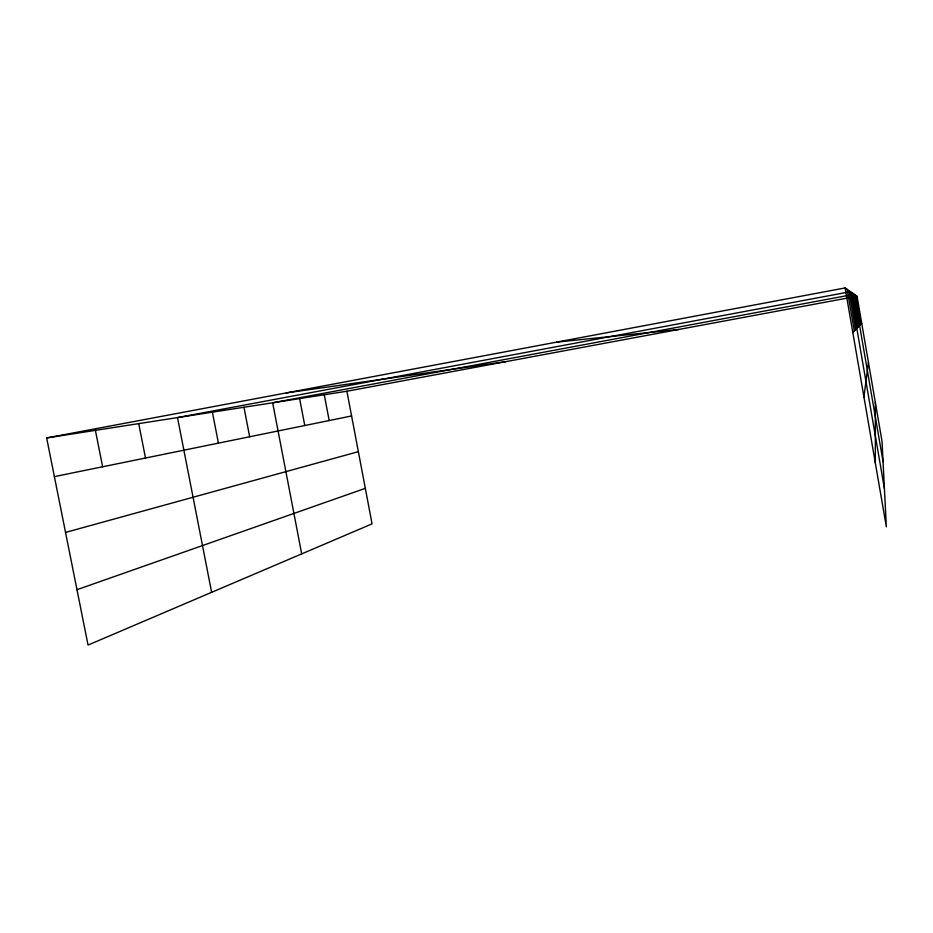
<?xml version="1.0" encoding="UTF-8"?>
<svg xmlns="http://www.w3.org/2000/svg" width="933" height="933" viewBox="0 0 933 933"><rect width="100%" height="100%" fill="white"/><g stroke="black" fill="none" stroke-linecap="round" stroke-linejoin="round"><path stroke-width="1.4" d="M875.341 463.025L875.341 402.426M863.935 396.98L868.436 362.331M852.832 332.603L861.719 323.308M76.984 589.691L365.316 488.344M65.532 532.428L358.365 451.654M54.382 476.623L351.589 415.966M46.65 437.939L346.901 391.242L372.057 523.856L88.052 645.065L46.65 437.939L845.123 287.935L857.065 296.274L882.023 441.239L886.35 526.853L845.123 287.935M346.901 391.242L857.065 296.274M286.244 392.921L505.674 361.689M556.569 342.143L678.839 329.454M95.399 430.358L102.618 466.78M138.725 423.617L145.501 458.033M211.639 592.327L177.503 417.587L850.476 291.679L884.414 488.495M243.956 407.255L249.659 436.772M212.386 412.164L218.415 443.152M299.621 398.589L304.776 425.518M301.697 553.887L272.658 402.788L854.22 294.292L883.061 461.637M324.276 394.764L329.186 420.538M856.202 295.679L861.077 323.973M855.258 295.015L860.378 324.707M853.112 293.51L858.768 326.387M851.864 292.647L857.847 327.355M848.913 290.583L855.654 329.641M847.141 289.347L854.336 331.028"/></g></svg>
